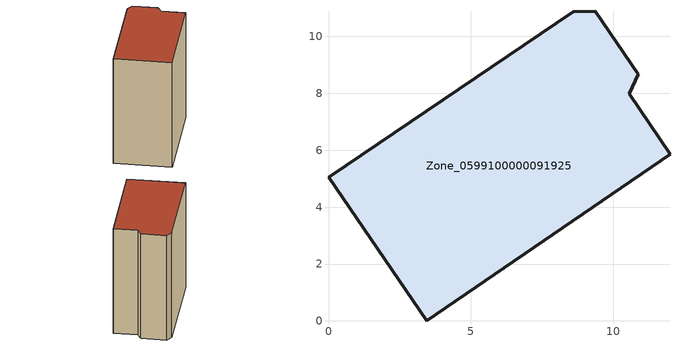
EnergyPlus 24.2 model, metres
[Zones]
Zone_0599100000091925
 floor ground (C_G): 0,5.05 8.6,10.87 9.37,10.89 10.88,8.67 10.57,7.98 12,5.86 3.45,0 z0
 wall outside (C_F): 3.45,0 12,5.86 10.57,7.98 10.88,8.67 9.37,10.89 8.6,10.87 0,5.05 3.45,0 z0:12.29
 roof outside (C_R): 8.6,10.87 0,5.05 3.45,0 12,5.86 10.57,7.98 10.88,8.67 9.37,10.89 z12.29
[BUILDING]
Pand.0599100000091925: North Axis=0; Terrain=City; Loads Convergence Tolerance Value=0.04; Temperature Convergence Tolerance Value=0.4; Solar Distribution=FullExterior; Maximum Number of Warmup Days=25; Minimum Number of Warmup Days=1
[Site:Location]
Rotterdam.The.Hague.AP_ZH_NLD Design_Conditions: Latitude=51.96; Longitude=4.45; Time Zone=1; Elevation=-4.5
[SITE:GROUNDTEMPERATURE:BUILDINGSURFACE]
18, 18, 18, 18, 18, 18, 18, 18, 18, 18, 18, 18
[MATERIAL] Thermal Absorptance=0.9; Solar Absorptance=0.7; Visible Absorptance=0.7
Name | Roughness | Thickness | Conductivity | Density | Specific Heat
G.TI.1946 | MediumSmooth | 0.15 | 1 | 540 | 1210
F.TI.1946 | Rough | 0.3 | 0.857143 | 1920 | 840
R.TI.1946 | MediumRough | 0.2 | 0.1 | 1500 | 1000
[CONSTRUCTION]
C_G: G.TI.1946
C_F: F.TI.1946
C_R: R.TI.1946
[ZONE]
Zone_0599100000091925: Type=1; Multiplier=1; Ceiling Height=Autocalculate; Volume=Autocalculate; Floor Area=autocalculate; Part of Total Floor Area=Yes
[ZONEINFILTRATION:DESIGNFLOWRATE]
Infil_Zone_0599100000091925: Zone or ZoneList or Space or SpaceList=Zone_0599100000091925; Schedule=AlwaysOn; Design Flow Rate Calculation Method=Flow/Area; Flow Rate per Floor Area=0.003; Constant Term Coefficient=1; Temperature Term Coefficient=0; Velocity Term Coefficient=0; Velocity Squared Term Coefficient=0
[HVACTEMPLATE:ZONE:IDEALLOADSAIRSYSTEM]
Zone_0599100000091925: Maximum Heating Supply Air Temperature=50; Minimum Cooling Supply Air Temperature=13; Maximum Heating Supply Air Humidity Ratio=0.0156; Minimum Cooling Supply Air Humidity Ratio=0.0077; Heating Limit=NoLimit; Cooling Limit=NoLimit; Dehumidification Control Type=ConstantSensibleHeatRatio; Cooling Sensible Heat Ratio=0.7; Dehumidification Setpoint=60; Humidification Control Type=None; Humidification Setpoint=30; Outdoor Air Method=None; Outdoor Air Flow Rate per Person=0.00944; Outdoor Air Flow Rate per Zone Floor Area=0; Outdoor Air Flow Rate per Zone=0; Demand Controlled Ventilation Type=None; Outdoor Air Economizer Type=NoEconomizer; Heat Recovery Type=None; Sensible Heat Recovery Effectiveness=0.7; Latent Heat Recovery Effectiveness=0.65
[ZONECONTROL:THERMOSTAT]
ThermostatControl_Zone_0599100000091925: Zone or ZoneList=Zone_0599100000091925; Control Type Schedule=DualSetpointControlType; Control 1=Thermostat_Zone_0599100000091925; Temperature Difference Between Cutout And Setpoint=0
[THERMOSTATSETPOINT:DUALSETPOINT]
Thermostat_Zone_0599100000091925: Heating Setpoint Temperature Schedule=HeatingSetpoint_Zone_0599100000091925; Cooling Setpoint Temperature Schedule=CoolingSetpoint_Zone_0599100000091925
[SCHEDULE:COMPACT]
HeatingSetpoint_Zone_0599100000091925: Through: 12/31, For: AllDays, Until: 24:00, 21
CoolingSetpoint_Zone_0599100000091925: Through: 12/31, For: AllDays, Until: 24:00, 24
DualSetpointControlType: Through: 12/31, For: AllDays, Until: 24:00, 4
AlwaysOn: Through: 12/31, For: AllDays, Until: 24:00, 1
